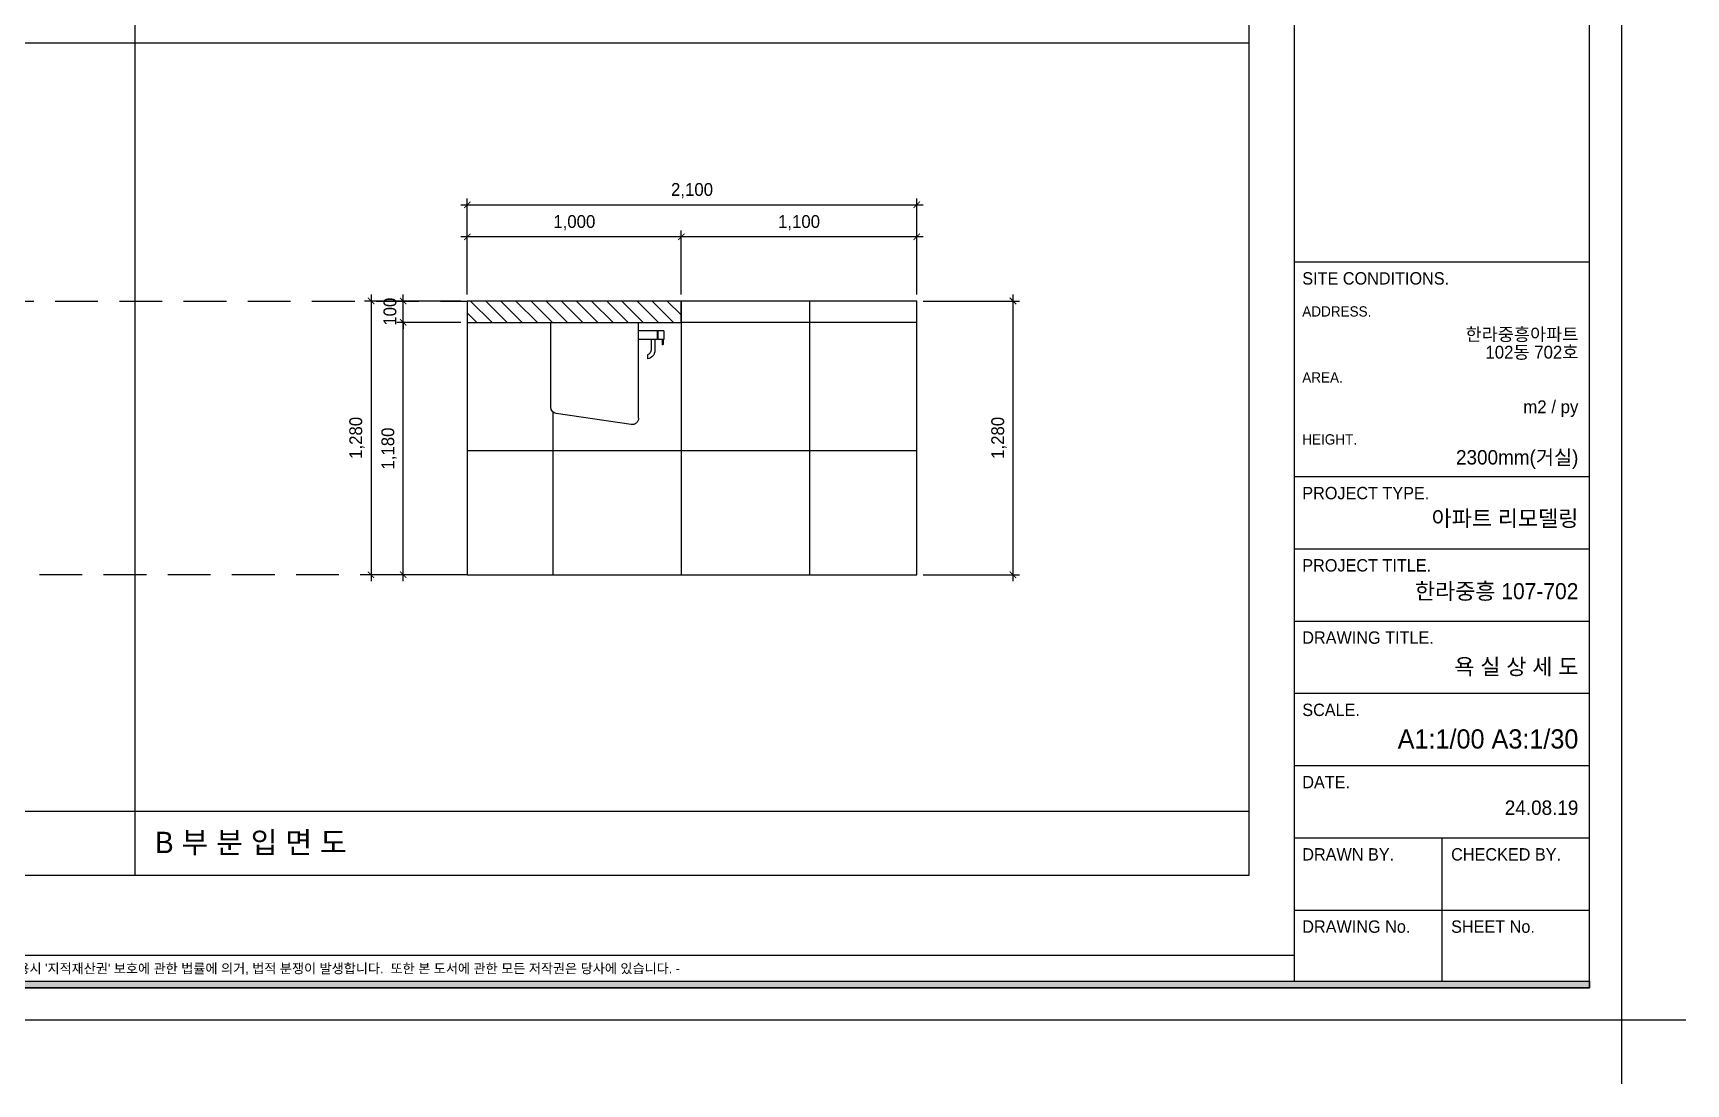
# Model space of a CAD drawing. Header units: inches. Extents: x 4374 to 164780, y 597 to 50243.
# Drawn here: x 53050 to 60774, y 15973 to 20887 of the extents above; entities that cross this region are included whole.
import ezdxf
from ezdxf.enums import TextEntityAlignment as Align

# ---------------------------------------------------------------- set-up
doc = ezdxf.new("R2010")
doc.units = ezdxf.units.IN
doc.header["$LTSCALE"] = 50
doc.header["$MEASUREMENT"] = 0
doc.header["$PDSIZE"] = 700.071425
doc.linetypes.add('DH-HID2', pattern=[1.2, 0.8, -0.4])
for name, color, linetype in [('0-ELC TEXT', 7, 'Continuous'), ('02-WAL', 2, 'Continuous'), ('03-WAL NEW', 3, 'Continuous'), ('06-FUR', 6, 'Continuous'), ('07-DIM', 5, 'Continuous'), ('CO-BATH', 6, 'Continuous'), ('F-SYM', 7, 'Continuous'), ('FORM(YOURNAME)-11', 1, 'Continuous'), ('FORM(YOURNAME)-11 @ 1', 1, 'Continuous'), ('FU', 4, 'Continuous'), ('I-ACCESSOR', 6, 'Continuous')]:
    doc.layers.add(name, color=color, linetype=linetype)
doc.styles.add('HY 울릉도 L', font='')
doc.styles.add('YOURNAME', font='HY울릉도M.TTF')
doc.styles.add('코레일둥고', font='Korail_Round_Gothic_Medium.ttf')
doc.styles.get('HY 울릉도 L').set_extended_font_data('HY울릉도L')
doc.dimstyles.new('30', dxfattribs={"dimscale": 30, "dimtxt": 2, "dimasz": 1, "dimexe": 1, "dimexo": 1, "dimgap": 1, "dimtad": 1, "dimdec": 0, "dimrnd": 0.05, "dimdsep": 46, "dimlunit": 6, "dimtxsty": 'HY 울릉도 L', "dimblk": 'ARCHTICK', "dimcen": 2.5, "dimdle": 1, "dimclrd": 133, "dimclre": 133, "dimclrt": 30, "dimadec": 0, "dimazin": 0, "dimtfac": 1, "dimtdec": 0, "dimtix": 1, "dimtmove": 2, "dimatfit": 3, "dimldrblk": 'ARCHTICK', "dimfxl": 0, "dimlwd": -1, "dimlwe": -1, "dimarcsym": 0})

# ---------------------------------------------------------------- blocks, each defined once
blk = doc.blocks.new('FORM-PLAN')
at = {"layer": 'FORM(YOURNAME)-11'}
h = blk.add_hatch(color=256, dxfattribs=at)
h.dxf.hatch_style = 1
h.paths.add_polyline_path([(-71444, 55115), (10556, 55115), (10556, 54915), (-71444, 54915)])
h.paths.add_polyline_path([(-71444, -2085), (10556, -2085), (10556, -2285), (-71444, -2285)])
at = {"layer": 'Defpoints', "color": 158}
for p, q in [((1346, 54915), (1346, -2085)), ((1346, -1285), (-71444, -1285))]:
    blk.add_line(p, q, dxfattribs=at)
for points in [[(-71444, -2285), (10556, -2285), (10556, 55115), (-71444, 55115)], [(-69444, 53115), (-64, 53115), (-64, 1215), (-69444, 1215)]]:
    blk.add_lwpolyline(points, close=True, dxfattribs=at)
at = {"layer": 'Defpoints', "color": 1}
blk.add_lwpolyline([(11556, -5285), (11556, -3285), (13556, -3285)], dxfattribs=at)
at = {"layer": 'FORM(YOURNAME)-11', "color": 14}
for p, q in [((1346, 20344), (10556, 20344)), ((1346, 13651), (10556, 13651)), ((1346, 11398), (10556, 11398)), ((1346, 9146), (10556, 9146)), ((1346, 6893), (10556, 6893)), ((1346, 4641), (10556, 4641)), ((1346, 2388), (10556, 2388)), ((5951, 2388), (5951, -2085)), ((1346, 136), (10556, 136))]:
    blk.add_line(p, q, dxfattribs=at)
at = {"layer": 'FORM(YOURNAME)-11', "color": 250}
blk.add_lwpolyline([(-72444, -3285), (11556, -3285), (11556, 56115), (-72444, 56115)], close=True, dxfattribs=at)
at = {"layer": 'FORM(YOURNAME)-11'}
blk.add_lwpolyline([(-71444, -2085), (10556, -2085), (10556, -2285), (-71444, -2285)], close=True, dxfattribs=at)
at = {"layer": 'FORM(YOURNAME)-11', "color": 14, "style": 'YOURNAME'}
for s, height, p in [('SITE CONDITIONS.', 386.14, (1603, 19829)), ('PROJECT TYPE.', 386.14, (1603, 13136)), ('PROJECT TITLE.', 386.14, (1603, 10883)), ('DRAWING TITLE.', 386.14, (1603, 8631)), ('SCALE.', 386.1, (1603, 6378)), ('DATE.', 386.1, (1603, 4126)), ('DRAWN BY.', 386.1, (1603, 1873)), ('CHECKED BY.', 386.14, (6240, 1873)), ('DRAWING No.', 386.14, (1603, -379)), ('SHEET No.', 386.1, (6240, -379))]:
    blk.add_text(s, height=height, dxfattribs=at).set_placement(p, align=Align.MIDDLE_LEFT)
at = {"layer": 'FORM(YOURNAME)-11', "color": 251, "style": 'YOURNAME'}
for s, p in [('ADDRESS.', (1603, 18799)), ('AREA.', (1603, 16740)), ('HEIGHT.', (1603, 14809))]:
    blk.add_text(s, height=321.8, dxfattribs=at).set_placement(p, align=Align.MIDDLE_LEFT)
at = {"layer": 'FORM(YOURNAME)-11', "color": 1, "style": 'YOURNAME'}
blk.add_text("- 본 도서는 어떠한 경우에도 무단으로 도용할 수 없으며 도용시 '지적재산권' 보호에 관한 법률에 의거, 법적 분쟁이 발생합니다.  또한 본 도서에 관한 모든 저작권은 당사에 있습니다. -", height=300, dxfattribs=at).set_placement((-32990, -1685), align=Align.MIDDLE_CENTER)
at = {"layer": 'FORM(YOURNAME)-11', "color": 3, "style": 'YOURNAME'}
for tag, height, p in [('1', 450, (9905, 18188)), ('2', 450, (9905, 17544)), ('3', 450, (9905, 16257)), ('4', 450, (9905, 14326)), ('5', 515, (9905, 12009)), ('6', 515, (9905, 9757)), ('7', 515, (9905, 7504)), ('8', 515, (9905, 5252)), ('9', 515, (9905, 2999)), ('10', 515, (5655, 811)), ('11', 515, (9905, 747)), ('12', 515, (5655, -1441)), ('13', 515, (9905, -1441))]:
    blk.add_attdef(tag, text='', height=height, dxfattribs=at).set_placement(p, align=Align.MIDDLE_RIGHT)
blk = doc.blocks.new('*U579')
at = {"layer": 'F-SYM'}
ref = blk.add_blockref('FORM-PLAN', (58741.1, 16765.3), dxfattribs=dict(at, xscale=0.15, yscale=0.15, zscale=0.15))
ref.add_attrib('4', '2300mm(거실)', dxfattribs={"layer": 'FORM(YOURNAME)-11 @ 1', "color": 3, "height": 67.5, "style": 'YOURNAME'}).set_placement((60271.8, 18903), align=Align.MIDDLE_RIGHT)
ref.add_attrib('3', ' m2 / py', dxfattribs={"layer": 'FORM(YOURNAME)-11 @ 1', "color": 3, "height": 60, "style": 'YOURNAME'}).set_placement((60271.8, 19139.2), align=Align.MIDDLE_RIGHT)
ref.add_attrib('2', '102동 702호', dxfattribs={"layer": 'FORM(YOURNAME)-11 @ 1', "color": 3, "height": 60, "style": 'YOURNAME'}).set_placement((60271.8, 19394.5), align=Align.MIDDLE_RIGHT)
ref.add_attrib('1', '한라중흥아파트', dxfattribs={"layer": 'FORM(YOURNAME)-11 @ 1', "color": 3, "height": 60, "style": 'YOURNAME'}).set_placement((60271.8, 19478.1), align=Align.MIDDLE_RIGHT)
ref.add_attrib('5', '아파트 리모델링', dxfattribs={"layer": 'FORM(YOURNAME)-11 @ 1', "color": 3, "height": 75, "style": 'YOURNAME'}).set_placement((60271.8, 18617.3), align=Align.MIDDLE_RIGHT)
ref.add_attrib('6', '한라중흥 107-702', dxfattribs={"layer": 'FORM(YOURNAME)-11 @ 1', "color": 3, "height": 75, "style": 'YOURNAME'}).set_placement((60271.8, 18276.9), align=Align.MIDDLE_RIGHT)
ref.add_attrib('7', '욕 실 상 세 도', dxfattribs={"layer": 'FORM(YOURNAME)-11 @ 1', "color": 3, "height": 75, "style": 'YOURNAME'}).set_placement((60271.8, 17924.2), align=Align.MIDDLE_RIGHT)
ref.add_attrib('8', 'A1:1/00 A3:1/30', dxfattribs={"layer": 'FORM(YOURNAME)-11 @ 1', "color": 3, "height": 90, "style": 'YOURNAME'}).set_placement((60271.8, 17585.9), align=Align.MIDDLE_RIGHT)
ref.add_attrib('9', '24.08.19', dxfattribs={"layer": 'FORM(YOURNAME)-11 @ 1', "color": 3, "height": 67.5, "style": 'YOURNAME'}).set_placement((60271.8, 17264.5), align=Align.MIDDLE_RIGHT)
blk = doc.blocks.new('A$C581A38BE')
at = {"layer": 'I-ACCESSOR'}
for p, q in [((403.3, 936.5), (352.3, 936.5)), ((378.3, 973), (378.3, 972)), ((403.3, 975), (380.3, 975)), ((403.3, 970), (380.3, 970)), ((443.3, 979), (403.3, 979)), ((403.3, 979), (403.3, 949.5)), ((443.3, 949.5), (403.3, 949.5)), ((443.3, 946.5), (403.3, 946.5)), ((403.3, 946.5), (403.3, 859)), ((405.3, 949.5), (405.3, 946.5)), ((441.3, 949.5), (441.3, 946.5)), ((443.3, 979), (443.3, 949.5)), ((443.3, 946.5), (443.3, 859)), ((34.7, 860), (483, 860)), ((330.8, 902), (312.7, 902)), ((403.3, 918.5), (355.7, 918.5)), ((483, 450), (483, 860)), ((5, 825.7), (56.2, 475.7)), ((85.9, 450), (483, 450))]:
    blk.add_line(p, q, dxfattribs=at)
for centre, radius, start, end in [((352.3, 896.5), 40, 90, 172.02485), ((380.3, 973), 2, 90, 180), ((380.3, 972), 2, 180, 270), ((34.7, 830), 30, 90, 188.32565), ((355.7, 891.5), 27, 90, 157), ((85.9, 480), 30, 188.32565, 270)]:
    blk.add_arc(centre, radius, start, end, dxfattribs=at)
blk = doc.blocks.new('_ArchTick')
at = {"color": 0, "linetype": 'ByBlock', "const_width": 0.15}
blk.add_lwpolyline([(-0.5, -0.5), (0.5, 0.5)], dxfattribs=at)
blk = doc.blocks.new('*D297')
at = {"layer": '07-DIM', "color": 133}
for p, q in [((55049.7, 20083.8), (57209.7, 20083.8)), ((55079.7, 19663.8), (55079.7, 20113.8)), ((57179.7, 19663.8), (57179.7, 20113.8))]:
    blk.add_line(p, q, dxfattribs=at)
at = {"layer": 'Defpoints', "color": 0}
for p in [(57179.7, 20083.8), (55079.7, 19633.8), (57179.7, 19633.8)]:
    blk.add_point(p, dxfattribs=at)
at = {"layer": '07-DIM', "color": 133, "xscale": 30, "yscale": 30, "zscale": 30, "rotation": 180}
blk.add_blockref('_ArchTick', (55079.7, 20083.8), dxfattribs=at)
at = {"layer": '07-DIM', "color": 133, "xscale": 30, "yscale": 30, "zscale": 30}
blk.add_blockref('_ArchTick', (57179.7, 20083.8), dxfattribs=at)
at = {"layer": '07-DIM', "color": 30, "insert": (56129.7, 20149.8), "char_height": 60, "attachment_point": 5, "style": 'HY 울릉도 L'}
blk.add_mtext('2,100', dxfattribs=at)
blk = doc.blocks.new('*D298')
at = {"layer": '07-DIM', "color": 133}
for p, q in [((57209.7, 19933.8), (56049.7, 19933.8)), ((56079.7, 19663.8), (56079.7, 19963.8)), ((57179.7, 19663.8), (57179.7, 19963.8))]:
    blk.add_line(p, q, dxfattribs=at)
at = {"layer": 'Defpoints', "color": 0}
for p in [(56079.7, 19933.8), (56079.7, 19633.8), (57179.7, 19633.8)]:
    blk.add_point(p, dxfattribs=at)
at = {"layer": '07-DIM', "color": 133, "xscale": 30, "yscale": 30, "zscale": 30, "rotation": 180}
blk.add_blockref('_ArchTick', (56079.7, 19933.8), dxfattribs=at)
at = {"layer": '07-DIM', "color": 133, "xscale": 30, "yscale": 30, "zscale": 30}
blk.add_blockref('_ArchTick', (57179.7, 19933.8), dxfattribs=at)
at = {"layer": '07-DIM', "color": 30, "insert": (56629.7, 19999.8), "char_height": 60, "attachment_point": 5, "style": 'HY 울릉도 L'}
blk.add_mtext('1,100', dxfattribs=at)
blk = doc.blocks.new('*D299')
at = {"layer": '07-DIM', "color": 133}
for p, q in [((56109.7, 19933.8), (55049.7, 19933.8)), ((55079.7, 19663.8), (55079.7, 19963.8)), ((56079.7, 19663.8), (56079.7, 19963.8))]:
    blk.add_line(p, q, dxfattribs=at)
at = {"layer": 'Defpoints', "color": 0}
for p in [(55079.7, 19933.8), (55079.7, 19633.8), (56079.7, 19633.8)]:
    blk.add_point(p, dxfattribs=at)
at = {"layer": '07-DIM', "color": 133, "xscale": 30, "yscale": 30, "zscale": 30, "rotation": 180}
blk.add_blockref('_ArchTick', (55079.7, 19933.8), dxfattribs=at)
at = {"layer": '07-DIM', "color": 133, "xscale": 30, "yscale": 30, "zscale": 30}
blk.add_blockref('_ArchTick', (56079.7, 19933.8), dxfattribs=at)
at = {"layer": '07-DIM', "color": 30, "insert": (55579.7, 19999.8), "char_height": 60, "attachment_point": 5, "style": 'HY 울릉도 L'}
blk.add_mtext('1,000', dxfattribs=at)
blk = doc.blocks.new('*D300')
at = {"layer": '07-DIM', "color": 133}
for p, q in [((55049.7, 19633.8), (54599.7, 19633.8)), ((54629.7, 19663.8), (54629.7, 18323.8)), ((55049.7, 18353.8), (54599.7, 18353.8))]:
    blk.add_line(p, q, dxfattribs=at)
at = {"layer": 'Defpoints', "color": 0}
for p in [(55079.7, 19633.8), (54629.7, 18353.8), (55079.7, 18353.8)]:
    blk.add_point(p, dxfattribs=at)
at = {"layer": '07-DIM', "color": 133, "xscale": 30, "yscale": 30, "zscale": 30}
for p, rotation in [((54629.7, 19633.8), 90), ((54629.7, 18353.8), 270)]:
    blk.add_blockref('_ArchTick', p, dxfattribs=dict(at, rotation=rotation))
at = {"layer": '07-DIM', "color": 30, "insert": (54563.8, 18993.8), "char_height": 60, "attachment_point": 5, "rotation": 90, "style": 'HY 울릉도 L'}
blk.add_mtext('1,280', dxfattribs=at)
blk = doc.blocks.new('*D301')
at = {"layer": '07-DIM', "color": 133}
for p, q in [((54779.7, 18323.8), (54779.7, 19563.8)), ((55049.7, 19533.8), (54749.7, 19533.8)), ((55049.7, 18353.8), (54749.7, 18353.8))]:
    blk.add_line(p, q, dxfattribs=at)
at = {"layer": 'Defpoints', "color": 0}
for p in [(54779.7, 19533.8), (55079.7, 19533.8), (55079.7, 18353.8)]:
    blk.add_point(p, dxfattribs=at)
at = {"layer": '07-DIM', "color": 133, "xscale": 30, "yscale": 30, "zscale": 30}
for p, rotation in [((54779.7, 19533.8), 90), ((54779.7, 18353.8), 270)]:
    blk.add_blockref('_ArchTick', p, dxfattribs=dict(at, rotation=rotation))
at = {"layer": '07-DIM', "color": 30, "insert": (54713.8, 18943.8), "char_height": 60, "attachment_point": 5, "rotation": 90, "style": 'HY 울릉도 L'}
blk.add_mtext('1,180', dxfattribs=at)
blk = doc.blocks.new('*D302')
at = {"layer": '07-DIM', "color": 133}
for p, q in [((55049.7, 19633.8), (54749.7, 19633.8)), ((54779.7, 19633.8), (54779.7, 19663.8)), ((54779.7, 19533.8), (54779.7, 19633.8)), ((55049.7, 19533.8), (54749.7, 19533.8)), ((54779.7, 19533.8), (54779.7, 19503.8))]:
    blk.add_line(p, q, dxfattribs=at)
at = {"layer": 'Defpoints', "color": 0}
for p in [(54779.7, 19633.8), (55079.7, 19633.8), (55079.7, 19533.8)]:
    blk.add_point(p, dxfattribs=at)
at = {"layer": '07-DIM', "color": 133, "xscale": 30, "yscale": 30, "zscale": 30}
for p, rotation in [((54779.7, 19633.8), 270), ((54779.7, 19533.8), 90)]:
    blk.add_blockref('_ArchTick', p, dxfattribs=dict(at, rotation=rotation))
at = {"layer": '07-DIM', "color": 30, "insert": (54718.4, 19583.8), "char_height": 60, "attachment_point": 5, "rotation": 90, "style": 'HY 울릉도 L'}
blk.add_mtext('100', dxfattribs=at)
blk = doc.blocks.new('*D303')
at = {"layer": '07-DIM', "color": 133}
for p, q in [((57209.7, 19633.8), (57659.7, 19633.8)), ((57629.7, 19663.8), (57629.7, 18323.8)), ((57209.7, 18353.8), (57659.7, 18353.8))]:
    blk.add_line(p, q, dxfattribs=at)
at = {"layer": 'Defpoints', "color": 0}
for p in [(57179.7, 19633.8), (57179.7, 18353.8), (57629.7, 18353.8)]:
    blk.add_point(p, dxfattribs=at)
at = {"layer": '07-DIM', "color": 133, "xscale": 30, "yscale": 30, "zscale": 30}
for p, rotation in [((57629.7, 19633.8), 90), ((57629.7, 18353.8), 270)]:
    blk.add_blockref('_ArchTick', p, dxfattribs=dict(at, rotation=rotation))
at = {"layer": '07-DIM', "color": 30, "insert": (57563.8, 18993.8), "char_height": 60, "attachment_point": 5, "rotation": 90, "style": 'HY 울릉도 L'}
blk.add_mtext('1,280', dxfattribs=at)

msp = doc.modelspace()

# ---------------------------------------------------------------- hatches: boundary and pattern name
at = {"layer": '03-WAL NEW'}
h = msp.add_hatch(dxfattribs=at)
h.set_pattern_fill('_USER', color=8, scale=50, angle=315, pattern_type=0)
h.set_pattern_definition([(315, (12450.41, 5073.41), (35.35534, 35.35534), [])])
h.paths.add_polyline_path([(56079.7, 19633.8), (55079.7, 19633.8), (55079.7, 19533.8), (56079.7, 19533.8)])
h = msp.add_hatch(dxfattribs=at)
h.set_pattern_fill('_USER', color=8, scale=600, double=1, pattern_type=0)
h.set_pattern_definition([(0, (56079.7, 19533.8), (0, 600), []), (90, (56079.7, 19533.8), (-600, 4e-14), [])])
h.paths.add_polyline_path([(57179.7, 19633.8), (56079.7, 19633.8), (56079.7, 19533.8), (55879.7, 19533.8), (55879.7, 19494.1), (55966.2, 19494.1), (55969.2, 19492.1), (55966.2, 19492.1), (55966.2, 19454.1), (55956.2, 19454.1), (55956.2, 19403.1, -0.374008), (55921.7, 19363.5), (55921.7, 19381.7, 0.300966), (55938.2, 19406.5), (55938.2, 19454.1), (55879.7, 19454.1), (55879.7, 19085.5, -0.457443), (55845.4, 19055.8), (55495.4, 19107.1, -0.372266), (55469.7, 19136.7), (55469.7, 19533.8), (55079.7, 19533.8), (55079.7, 18353.8), (57179.7, 18353.8)])
h.paths.add_polyline_path([(55989.7, 19429.1), (55989.7, 19454.1), (55994.7, 19454.1), (55994.7, 19429.1)], flags=16)

# ---------------------------------------------------------------- linework, layer by layer
at = {"layer": '02-WAL'}
msp.add_lwpolyline([(55079.7, 18353.8), (57179.7, 18353.8), (57179.7, 19633.8), (55079.7, 19633.8)], close=True, dxfattribs=at)
at = {"layer": '03-WAL NEW'}
msp.add_lwpolyline([(55079.7, 19533.8), (56079.7, 19533.8), (56079.7, 19633.8), (55079.7, 19633.8), (55079.7, 19533.8)], dxfattribs=at)
at = {"layer": 'CO-BATH', "color": 251, "linetype": 'DH-HID2', "ltscale": 5}
for p, q in [((51653.7, 19633.8), (55079.7, 19633.8)), ((55079.7, 18353.8), (51653.7, 18353.8))]:
    msp.add_line(p, q, dxfattribs=at)
at = {"layer": 'F-SYM'}
for p, q in [((53527.9, 16947.6), (53527.9, 24732.6)), ((58731.4, 20840.1), (48324.4, 20840.1)), ((48324.4, 17247.6), (58731.4, 17247.6))]:
    msp.add_line(p, q, dxfattribs=at)

# ---------------------------------------------------------------- block references
at = {"layer": '06-FUR'}
msp.add_blockref('*U579', (0, 0), dxfattribs=at)
at = {"layer": 'FU', "xscale": -1, "rotation": 270}
msp.add_blockref('A$C581A38BE', (55019.7, 19050.8), dxfattribs=at)

# ---------------------------------------------------------------- texts
at = {"layer": '0-ELC TEXT', "style": '코레일둥고'}
msp.add_text('B 부 분 입 면 도', height=100, dxfattribs=at).set_placement((53620.2, 17051.9))

# ---------------------------------------------------------------- dimensions: what is measured, and where the dimension line sits
at = {"layer": '07-DIM'}
for base, p1, p2, picture, middle in [((57179.7, 20083.8), (55079.7, 19633.8), (57179.7, 19633.8), '*D297', (56129.7, 20149.8)), ((55079.7, 19933.8), (56079.7, 19633.8), (55079.7, 19633.8), '*D299', (55579.7, 19999.8)), ((56079.7, 19933.8), (57179.7, 19633.8), (56079.7, 19633.8), '*D298', (56629.7, 19999.8))]:
    dim = msp.add_linear_dim(base=base, p1=p1, p2=p2, dimstyle='30', override={"dimfxl": 1.25}, dxfattribs=at)
    dim.commit()
    dim.dimension.update_dxf_attribs({"geometry": picture, "text_midpoint": middle})
for base, p1, p2, picture, middle in [((54629.7, 18353.8), (55079.7, 19633.8), (55079.7, 18353.8), '*D300', (54563.8, 18993.8)), ((54779.7, 19633.8), (55079.7, 19533.8), (55079.7, 19633.8), '*D302', (54718.4, 19583.8)), ((57629.7, 18353.8), (57179.7, 19633.8), (57179.7, 18353.8), '*D303', (57563.8, 18993.8)), ((54779.7, 19533.8), (55079.7, 18353.8), (55079.7, 19533.8), '*D301', (54713.8, 18943.8))]:
    dim = msp.add_linear_dim(base=base, p1=p1, p2=p2, angle=90, dimstyle='30', override={"dimfxl": 1.25}, dxfattribs=at)
    dim.commit()
    dim.dimension.update_dxf_attribs({"geometry": picture, "text_midpoint": middle})

doc.saveas('drawing.dxf')
